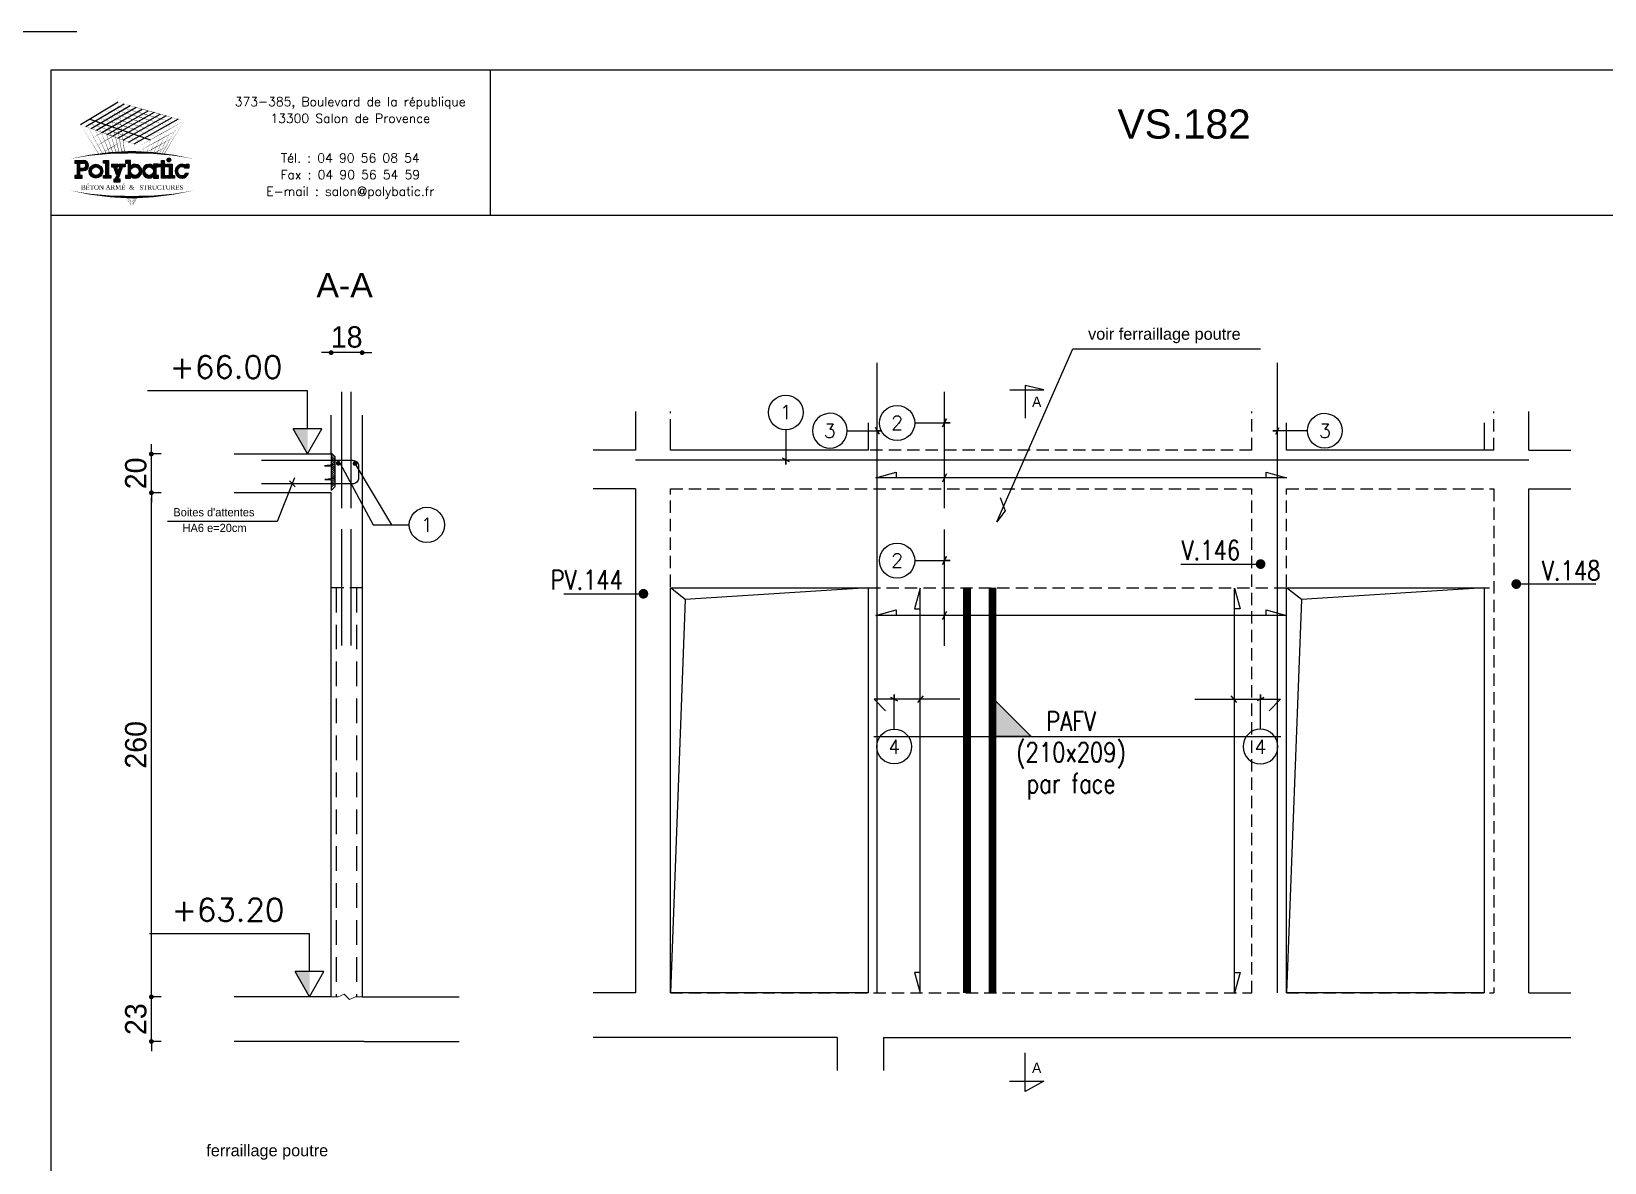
# Model space of a CAD drawing. Header units: metres. Extents: x -5618 to 118954, y -306 to 4637.
# Drawn here: x 93327 to 94139, y 1010 to 1594 of the extents above; entities that cross this region are included whole.
import ezdxf
from ezdxf.enums import TextEntityAlignment as Align

# ---------------------------------------------------------------- set-up
doc = ezdxf.new("R2010")
doc.units = ezdxf.units.M
doc.linetypes.add('CACHE', pattern=[9.525, 6.35, -3.175])
doc.linetypes.add('CACHEX2', pattern=[19.05, 12.7, -6.35])
for name, color, linetype in [('COTATION', 1, 'Continuous'), ('GO-CARTOUCHE', 7, 'Continuous'), ('GO-FER-HA', 140, 'Continuous'), ('GO-TEXTE', 9, 'Continuous'), ('K_ENT_M_Building_V.76', 7, 'Continuous'), ('STR_COTATION', 1, 'Continuous'), ('STR_STA', 30, 'Continuous'), ('STR_TS', 22, 'Continuous'), ('STR_TS_TXT', 7, 'Continuous'), ('STR_VOI-POT', 6, 'Continuous')]:
    doc.layers.add(name, color=color, linetype=linetype)
doc.layers.add('Kofragna_forma', color=7, linetype='Continuous', lineweight=70)
doc.styles.add('ARIAL', font='ARIAL.TTF')
doc.styles.add('GrDimensions', font='simplex.shx')
doc.styles.add('Lucida', font='LSANSI.TTF')
doc.styles.add('POLYBATIC', font='TIMES.TTF')
doc.styles.add('schéma', font='simplex.shx')
doc.styles.add('TEXTE', font='romans.shx')
doc.styles.add('TEXTE TS', font='romans.shx', dxfattribs={"width": 0.7, "oblique": 15})
doc.styles.add('TEXTEBA', font='ARIAL.TTF')
doc.dimstyles.new('COUPE-20', dxfattribs={"dimscale": 0.5, "dimtxt": 22, "dimasz": 5, "dimexe": 0.05, "dimexo": 0, "dimgap": 5, "dimtad": 1, "dimdec": 0, "dimdsep": 46, "dimtxsty": 'Standard', "dimblk1": 'DOT', "dimblk2": 'DOT', "dimsah": 1, "dimcen": 0, "dimdle": 150, "dimclrd": 1, "dimclre": 1, "dimclrt": 7, "dimadec": 0, "dimazin": 0, "dimtfac": 1, "dimtdec": 0, "dimtix": 1, "dimtmove": 2, "dimatfit": 3, "dimldrblk": 'DOT', "dimfxl": 0, "dimtvp": 1, "dimtolj": 1, "dimtzin": 0, "dimarcsym": 0})

# ---------------------------------------------------------------- blocks, each defined once
blk = doc.blocks.new('A$C492E529B')
h = blk.add_hatch(color=256)
h.paths.add_polyline_path([(-1.983, 0.1), (-2.083, 0.1), (-2.083, 0.3), (-1.933, 0.3, 1), (-1.933, 0.7), (-2.283, 0.7), (-2.283, 0.6), (-2.183, 0.6), (-2.183, 0.1), (-2.283, 0.1), (-2.283, 0), (-1.983, 0)])
h.paths.add_polyline_path([(-2.083, 0.4), (-2.083, 0.6), (-1.933, 0.6, -1), (-1.933, 0.4)], flags=16)
for color, points in [(256, [(-0.938, 0.7), (-1.138, 0.7), (-1.138, 0.6), (-1.038, 0.6), (-1.038, 0.1), (-1.138, 0.1), (-1.138, 0), (-0.838, 0), (-0.838, 0.1), (-0.938, 0.1)]), (256, [(1.393, 0.55), (1.292, 0.55), (1.292, 0.7), (1.193, 0.7), (1.193, 0.55), (1.093, 0.55), (1.093, 0.45), (1.193, 0.45), (1.193, 0), (1.393, 0), (1.393, 0.1), (1.292, 0.1), (1.292, 0.45), (1.393, 0.45)]), (140, [(1.413, 0.725, 1), (1.563, 0.725, 1)]), (256, [(-0.367, 0.45), (-0.268, 0.45), (-0.268, 0.55), (-0.523, 0.55), (-0.523, 0.45), (-0.473, 0.45), (-0.543, 0.253), (-0.612, 0.45), (-0.562, 0.45), (-0.562, 0.55), (-0.818, 0.55), (-0.818, 0.45), (-0.718, 0.45), (-0.595, 0.101), (-0.648, -0.05), (-0.718, -0.05), (-0.718, -0.15), (-0.468, -0.15), (-0.468, -0.05), (-0.543, -0.05)]), (256, [(1.613, 0.55), (1.413, 0.55), (1.413, 0.45), (1.513, 0.45), (1.513, 0.1), (1.413, 0.1), (1.413, 0), (1.712, 0), (1.712, 0.1), (1.613, 0.1)]), (256, [(2.13, 0.4), (2.283, 0.4), (2.283, 0.55), (2.183, 0.55), (2.183, 0.487, 3.359496), (2.272, 0.2), (2.166, 0.2, -3.125802)])]:
    blk.add_hatch(color=color).paths.add_polyline_path(points)
h = blk.add_hatch(color=256)
h.paths.add_polyline_path([(-0.047, 0.487), (-0.047, 0.7), (-0.248, 0.7), (-0.248, 0.6), (-0.147, 0.6), (-0.147, 0.1), (-0.248, 0.1), (-0.248, 0), (-0.047, 0), (-0.047, 0.063, 2.12132)])
h.paths.add_polyline_path([(-0.047, 0.275, -1), (0.303, 0.275, -1)], flags=16)
h = blk.add_hatch(color=256)
h.paths.add_polyline_path([(-1.158, 0.275, 1), (-1.708, 0.275, 1)])
h.paths.add_polyline_path([(-1.608, 0.275, -1), (-1.258, 0.275, -1)], flags=16)
h = blk.add_hatch(color=256)
h.paths.add_polyline_path([(1.073, 0.1), (0.973, 0.1), (0.973, 0.45), (1.073, 0.45), (1.073, 0.55), (0.873, 0.55), (0.873, 0.487, 2.12132), (0.873, 0.063), (0.873, 0), (1.073, 0)])
h.paths.add_polyline_path([(0.523, 0.275, -1), (0.873, 0.275, -1)], flags=16)
for p, q in [((-0.595, 0.101), (-0.718, 0.45)), ((-0.648, -0.05), (-0.595, 0.101)), ((-0.543, 0.253), (-0.612, 0.45)), ((-0.543, -0.05), (-0.367, 0.45)), ((-0.543, 0.253), (-0.473, 0.45)), ((0.873, 0.55), (0.873, 0.487)), ((1.073, 0.55), (0.873, 0.55)), ((0.873, 0.063), (0.873, 0)), ((0.973, 0.1), (0.973, 0.45)), ((0.973, 0.45), (1.073, 0.45)), ((1.073, 0.1), (0.973, 0.1)), ((1.073, 0.45), (1.073, 0.55)), ((1.073, 0), (1.073, 0.1)), ((2.166, 0.2), (2.272, 0.2)), ((0.873, 0), (1.073, 0))]:
    blk.add_line(p, q)
for points in [[(-2.283, 0.7), (-1.933, 0.7)], [(-2.283, 0.7), (-2.283, 0.6), (-2.183, 0.6), (-2.183, 0.1), (-2.283, 0.1), (-2.283, 0), (-1.983, 0), (-1.983, 0.1), (-2.083, 0.1), (-2.083, 0.3), (-1.933, 0.3)], [(-1.138, 0.7), (-0.938, 0.7), (-0.938, 0.1), (-0.838, 0.1), (-0.838, 0), (-1.138, 0), (-1.138, 0.1), (-1.038, 0.1), (-1.038, 0.6), (-1.138, 0.6), (-1.138, 0.7)], [(-0.248, 0.7), (-0.248, 0.6), (-0.147, 0.6), (-0.147, 0.1), (-0.248, 0.1), (-0.248, 0), (-0.047, 0), (-0.047, 0.063)], [(-0.047, 0.487), (-0.047, 0.7), (-0.248, 0.7)], [(1.093, 0.55), (1.193, 0.55), (1.193, 0.7), (1.292, 0.7), (1.292, 0.55), (1.393, 0.55), (1.393, 0.45), (1.292, 0.45), (1.292, 0.1), (1.393, 0.1), (1.393, 0), (1.193, 0), (1.193, 0.45), (1.093, 0.45)], [(-2.083, 0.4), (-2.083, 0.6), (-1.933, 0.6)], [(-2.083, 0.4), (-1.933, 0.4)], [(-0.818, 0.55), (-0.562, 0.55)], [(-0.818, 0.55), (-0.818, 0.45), (-0.718, 0.45)], [(-0.612, 0.45), (-0.562, 0.45), (-0.562, 0.55)], [(-0.523, 0.55), (-0.268, 0.55), (-0.268, 0.45), (-0.367, 0.45)], [(-0.473, 0.45), (-0.523, 0.45), (-0.523, 0.55)], [(1.093, 0.45), (1.093, 0.55)], [(1.413, 0.45), (1.413, 0.55), (1.613, 0.55), (1.613, 0.1), (1.712, 0.1), (1.712, 0), (1.413, 0), (1.413, 0.1), (1.513, 0.1), (1.513, 0.45), (1.413, 0.45)], [(2.183, 0.487), (2.183, 0.55), (2.283, 0.55), (2.283, 0.4), (2.13, 0.4)], [(-0.648, -0.05), (-0.718, -0.05), (-0.718, -0.15), (-0.468, -0.15), (-0.468, -0.05), (-0.543, -0.05)]]:
    blk.add_lwpolyline(points)
at = {"color": 140}
blk.add_circle((1.488, 0.725), 0.075, dxfattribs=at)
for centre, radius in [((-1.433, 0.275), 0.275), ((-1.433, 0.275), 0.175), ((0.128, 0.275), 0.175), ((0.698, 0.275), 0.175)]:
    blk.add_circle(centre, radius)
for centre, radius, start, end in [((-1.933, 0.5), 0.2, 270, 90), ((-1.933, 0.5), 0.1, 270, 90), ((0.128, 0.275), 0.275, 230.4788, 129.5212), ((0.698, 0.275), 0.275, 50.4788, 309.5212), ((2.008, 0.275), 0.275, 50.4788, 344.17338), ((2.008, 0.275), 0.175, 45.58469, 334.62307)]:
    blk.add_arc(centre, radius, start, end)
blk = doc.blocks.new('POLYBATIC')
at = {"color": 140}
for p, q in [((-0.43, 3.281), (-1.602, 2.578)), ((-1.435, 2.518), (-0.241, 3.228)), ((-1.268, 2.457), (-0.053, 3.175)), ((0.135, 3.121), (-1.101, 2.397)), ((-0.934, 2.337), (0.323, 3.068)), ((-0.767, 2.276), (0.511, 3.015)), ((0.7, 2.962), (-0.6, 2.216)), ((-1.309, 2.754), (0.586, 2.109)), ((-0.433, 2.156), (0.888, 2.908)), ((1.076, 2.855), (-0.266, 2.095)), ((-0.099, 2.035), (1.264, 2.802)), ((1.452, 2.749), (0.067, 1.974))]:
    blk.add_line(p, q, dxfattribs=at)
for points in [[(-1.016, 2.93, 0.0156, 0, 0), (-0.43, 3.281, 0, 0, 0)], [(-0.391, 2.983, 0, 0.0156, 0), (-0.923, 2.663, 0, 0, 0)], [(0.122, 2.71, 0.0156, 0, 0), (-0.869, 3.018, 0, 0, 0)], [(-0.491, 1.706, 0.0136, 0, 0), (-0.869, 3.018, 0, 0, 0)], [(-0.838, 2.873, 0.0156, 0, 0), (-0.241, 3.228, 0, 0, 0)], [(0.283, 2.803, 0.0156, 0, 0), (-0.723, 3.105, 0, 0, 0)], [(-0.398, 1.71, 0.014, 0, 0), (-0.723, 3.105, 0, 0, 0)], [(-0.661, 2.816, 0.0156, 0, 0), (-0.053, 3.175, 0, 0, 0)], [(0.444, 2.896, 0.0156, 0, 0), (-0.576, 3.193, 0, 0, 0)], [(-0.309, 1.714, 0.0145, 0, 0), (-0.576, 3.193, 0, 0, 0)], [(-0.483, 2.759, 0.0156, 0, 0), (0.135, 3.121, 0, 0, 0)], [(0.605, 2.988, 0.0156, 0, 0), (-0.43, 3.281, 0, 0, 0)], [(-0.225, 1.716, 0.0149, 0, 0), (-0.43, 3.281, 0, 0, 0)], [(-0.305, 2.702, 0.0156, 0, 0), (0.323, 3.068, 0, 0, 0)], [(-0.128, 2.646, 0.0156, 0, 0), (0.511, 3.015, 0, 0, 0)], [(0.05, 2.589, 0.0156, 0, 0), (0.7, 2.962, 0, 0, 0)], [(1.641, 2.695, 0, 0.0156, 0), (0.605, 2.988, 0, 0, 0)], [(-1.602, 2.578, 0, 0.0156, 0), (-1.016, 2.93, 0, 0, 0)], [(-0.684, 2.246, 0.0156, 0, 0), (-1.602, 2.578, 0, 0, 0)], [(-1.031, 1.66, 0.0111, 0, 0), (-1.602, 2.578, 0, 0, 0)], [(-1.456, 2.344, 0, 0.0156, 0), (-0.923, 2.663, 0, 0, 0)], [(-0.522, 2.339, 0.0156, 0, 0), (-1.455, 2.666, 0, 0, 0)], [(-0.913, 1.673, 0.0116, 0, 0), (-1.455, 2.666, 0, 0, 0)], [(-1.435, 2.518, 0, 0.0156, 0), (-0.838, 2.873, 0, 0, 0)], [(-0.361, 2.432, 0.0156, 0, 0), (-1.309, 2.754, 0, 0, 0)], [(-0.8, 1.684, 0.0121, 0, 0), (-1.309, 2.754, 0, 0, 0)], [(-1.268, 2.457, 0, 0.0156, 0), (-0.661, 2.816, 0, 0, 0)], [(-0.2, 2.524, 0.0156, 0, 0), (-1.162, 2.842, 0, 0, 0)], [(-0.692, 1.693, 0.0126, 0, 0), (-1.162, 2.842, 0, 0, 0)], [(-1.101, 2.397, 0, 0.0156, 0), (-0.483, 2.759, 0, 0, 0)], [(-0.039, 2.617, 0.0156, 0, 0), (-1.016, 2.93, 0, 0, 0)], [(-0.589, 1.7, 0.0131, 0, 0), (-1.016, 2.93, 0, 0, 0)], [(-0.934, 2.337, 0, 0.0156, 0), (-0.305, 2.702, 0, 0, 0)], [(-0.352, 2.685, 0, 0.0156, 0), (-0.831, 2.397, 0, 0, 0)], [(-0.767, 2.276, 0, 0.0156, 0), (-0.128, 2.646, 0, 0, 0)], [(-0.6, 2.216, 0, 0.0156, 0), (0.05, 2.589, 0, 0, 0)], [(-0.433, 2.156, 0, 0.0156, 0), (0.227, 2.532, 0, 0, 0)], [(-0.266, 2.095, 0, 0.0156, 0), (0.405, 2.475, 0, 0, 0)], [(0.762, 2.207, 0, 0.0156, 0), (-0.2, 2.524, 0, 0, 0)], [(0.937, 2.305, 0, 0.0156, 0), (-0.039, 2.617, 0, 0, 0)], [(1.113, 2.402, 0, 0.0156, 0), (0.122, 2.71, 0, 0, 0)], [(0.227, 2.532, 0.0156, 0, 0), (0.888, 2.908, 0, 0, 0)], [(1.289, 2.5, 0, 0.0156, 0), (0.283, 2.803, 0, 0, 0)], [(0.405, 2.475, 0.0156, 0, 0), (1.076, 2.855, 0, 0, 0)], [(1.465, 2.598, 0, 0.0156, 0), (0.444, 2.896, 0, 0, 0)], [(0.582, 2.418, 0.0156, 0, 0), (1.264, 2.802, 0, 0, 0)], [(0.76, 2.362, 0.0156, 0, 0), (1.452, 2.749, 0, 0, 0)], [(0.865, 1.678, 0.0103, 0, 0), (1.289, 2.5, 0, 0, 0)], [(0.937, 2.305, 0.0156, 0, 0), (1.641, 2.695, 0, 0, 0)], [(0.942, 1.67, 0.0112, 0, 0), (1.465, 2.598, 0, 0, 0)], [(1.012, 1.663, 0.012, 0, 0), (1.641, 2.695, 0, 0, 0)], [(-1.31, 2.109, 0, 0.0156, 0), (-0.831, 2.397, 0, 0, 0)], [(-1.165, 1.875, 0, 0.0156, 0), (-0.739, 2.131, 0, 0, 0)], [(-0.312, 2.386, 0, 0.0156, 0), (-0.739, 2.131, 0, 0, 0)], [(0.234, 1.914, 0, 0.0156, 0), (-0.684, 2.246, 0, 0, 0)], [(-0.273, 2.088, 0, 0.0156, 0), (-0.646, 1.864, 0, 0, 0)], [(0.41, 2.012, 0, 0.0156, 0), (-0.522, 2.339, 0, 0, 0)], [(0.586, 2.109, 0, 0.0156, 0), (-0.361, 2.432, 0, 0, 0)], [(-0.099, 2.035, 0, 0.0156, 0), (0.582, 2.418, 0, 0, 0)], [(0.067, 1.974, 0, 0.0156, 0), (0.76, 2.362, 0, 0, 0)], [(0.213, 1.74, 0, 0.0156, 0), (0.852, 2.095, 0, 0, 0)], [(0.234, 1.914, 0, 0.0156, 0), (0.937, 2.305, 0, 0, 0)], [(0.349, 1.712, 0.00465, 0, 0), (0.41, 2.012, 0, 0, 0)], [(0.474, 1.706, 0.00597, 0, 0), (0.586, 2.109, 0, 0, 0)], [(0.587, 1.7, 0.00718, 0, 0), (0.762, 2.207, 0, 0, 0)], [(0.689, 1.693, 0.0083, 0, 0), (0.937, 2.305, 0, 0, 0)], [(0.765, 1.884, 0.0156, 0, 0), (1.342, 2.205, 0, 0, 0)], [(0.781, 1.685, 0.00933, 0, 0), (1.113, 2.402, 0, 0, 0)], [(0.852, 2.095, 0.0156, 0, 0), (1.491, 2.45, 0, 0, 0)], [(-1.953, 1.508, 0, 0.0781, -0.053843), (0, 1.719, 0, 0, 0)], [(-1.019, 1.641, 0, 0.0156, 0), (-0.646, 1.864, 0, 0, 0)], [(-0.234, 1.79, 0, 0.00638, 0), (-0.365, 1.711, 0, 0.00638, 0)], [(1.953, 1.508, 0, 0.0781, 0.053843), (0, 1.719, 0, 0, 0)], [(0.21, 1.716, 0.00323, 0, 0), (0.234, 1.914, 0, 0, 0)], [(0.447, 1.708, 0.00693, 0.0156, 0), (0.767, 1.886, 0, 0, 0)], [(0.68, 1.675, 0.0156, 0, 0), (1.193, 1.96, 0, 0, 0)], [(0.96, 1.668, 0.00293, 0, 0), (1.044, 1.715, 0, 0, 0)], [(-1.953, 0.523, 0, 0.0781, 0.053843), (0, 0.312, 0, 0, 0)], [(1.953, 0.523, 0, 0.0781, -0.053843), (0, 0.312, 0, 0, 0)], [(0, 0, 0, 0.00381, 0), (-0.195, 0.315, 0, 0.00381, 0)], [(0, 0, 0, 0.00368, 0), (-0.171, 0.314, 0, 0.00368, 0)], [(0, 0, 0, 0.00356, 0), (-0.149, 0.314, 0, 0.00356, 0)], [(0, 0, 0, 0.00345, 0), (-0.128, 0.313, 0, 0.00345, 0)], [(0, 0, 0, 0.00334, 0), (-0.109, 0.313, 0, 0.00334, 0)], [(0, 0, 0, 0.00324, 0), (-0.09, 0.313, 0, 0.00324, 0)], [(0, 0, 0, 0.00315, 0), (-0.073, 0.313, 0, 0.00315, 0)], [(0, 0, 0, 0.00306, 0), (-0.056, 0.313, 0, 0.00306, 0)], [(0, 0, 0, 0.00306, 0), (-0.056, 0.313, 0, 0.00306, 0)], [(0, 0, 0, 0.00298, 0), (-0.041, 0.313, 0, 0.00298, 0)], [(0, 0, 0, 0.0051, 0), (0.038, 0.313, 0, 0.0051, 0)], [(0, 0, 0, 0.00425, 0), (0.127, 0.313, 0, 0.00425, 0)], [(0, 0, 0, 0.00408, 0), (0.145, 0.314, 0, 0.00408, 0)], [(0, 0, 0, 0.00392, 0), (0.162, 0.314, 0, 0.00392, 0)], [(0, 0, 0, 0.00378, 0), (0.177, 0.314, 0, 0.00378, 0)], [(0, 0, 0, 0.00365, 0), (0.191, 0.315, 0, 0.00365, 0)], [(0, 0, 0, 0.00486, 0), (0.064, 0.313, 0, 0.00486, 0)], [(0, 0, 0, 0.00464, 0), (0.087, 0.313, 0, 0.00464, 0)], [(0, 0, 0, 0.00443, 0), (0.108, 0.313, 0, 0.00443, 0)]]:
    blk.add_lwpolyline(points, format="xyseb", dxfattribs=at)
at = {"color": 5, "xscale": 0.78125, "yscale": 0.78125, "zscale": 0.78125}
blk.add_blockref('A$C492E529B', (0, 0.91), dxfattribs=at)
at = {"lineweight": 60, "style": 'POLYBATIC'}
for s, p in [('BÉTON ARMÉ', (-1.587, 0.547)), ('STRUCTURES', (0.24, 0.547))]:
    blk.add_text(s, height=0.1406, dxfattribs=at).set_placement(p)
at = {"color": 140, "style": 'POLYBATIC'}
blk.add_text('&', height=0.141, dxfattribs=at).set_placement((0, 0.547), align=Align.CENTER)
blk = doc.blocks.new('ime')
at = {"layer": 'COTATION', "const_width": 2.5}
blk.add_lwpolyline([(1.25, 0, -1), (-1.25, 0, -1)], format="xyb", close=True, dxfattribs=at)
at = {"layer": 'COTATION'}
blk.add_lwpolyline([(41.09, 0), (0, 0)], dxfattribs=at)
at = {"layer": 'COTATION', "color": 7, "style": 'TEXTE TS', "width": 0.8}
blk.add_attdef('NAME', (9.08, 2), '', height=10, dxfattribs=at)
blk = doc.blocks.new('_DOT')
at = {"color": 0, "linetype": 'ByBlock'}
blk.add_line((-0.5, 0), (-1, 0), dxfattribs=at)
at = {"color": 0, "linetype": 'ByBlock', "const_width": 0.5}
blk.add_lwpolyline([(-0.25, 0, 1), (0.25, 0, 1)], format="xyb", close=True, dxfattribs=at)
blk = doc.blocks.new('*D1244')
at = {"layer": 'COTATION', "color": 1, "lineweight": -2, "ltscale": 4.5}
for p, q in [((93388.8, 1098.29), (93388.8, 1100.79)), ((93393.8, 1095.79), (93388.78, 1095.79)), ((93388.8, 1072.79), (93388.8, 1095.79)), ((93393.8, 1072.79), (93388.78, 1072.79)), ((93388.8, 1070.29), (93388.8, 1067.79))]:
    blk.add_line(p, q, dxfattribs=at)
at = {"layer": 'DEFPOINTS', "color": 0, "lineweight": -3, "ltscale": 4.5}
for p in [(93388.8, 1095.79), (93431.58, 1095.79), (93431.58, 1072.79)]:
    blk.add_point(p, dxfattribs=at)
at = {"layer": 'COTATION', "color": 1, "lineweight": -2, "ltscale": 4.5, "xscale": 2.5, "yscale": 2.5, "zscale": 2.5}
for p, rotation in [((93388.8, 1095.79), 270), ((93388.8, 1072.79), 90)]:
    blk.add_blockref('_DOT', p, dxfattribs=dict(at, rotation=rotation))
at = {"layer": 'COTATION', "color": 7, "lineweight": -3, "ltscale": 4.5, "insert": (93380.8, 1084.29), "char_height": 11, "attachment_point": 5, "rotation": 90}
blk.add_mtext('\\A1;23', dxfattribs=at)
blk = doc.blocks.new('*D1245')
at = {"layer": 'COTATION', "color": 1, "lineweight": -2, "ltscale": 4.5}
for p, q in [((93393.8, 1355.79), (93388.78, 1355.79)), ((93388.8, 1098.29), (93388.8, 1353.29)), ((93393.8, 1095.79), (93388.78, 1095.79))]:
    blk.add_line(p, q, dxfattribs=at)
at = {"layer": 'DEFPOINTS', "color": 0, "lineweight": -3, "ltscale": 4.5}
for p in [(93388.8, 1355.79), (93431.58, 1355.79), (93431.58, 1095.79)]:
    blk.add_point(p, dxfattribs=at)
at = {"layer": 'COTATION', "color": 1, "lineweight": -2, "ltscale": 4.5, "xscale": 2.5, "yscale": 2.5, "zscale": 2.5}
for p, rotation in [((93388.8, 1355.79), 90), ((93388.8, 1095.79), 270)]:
    blk.add_blockref('_DOT', p, dxfattribs=dict(at, rotation=rotation))
at = {"layer": 'COTATION', "color": 7, "lineweight": -3, "ltscale": 4.5, "insert": (93380.8, 1225.79), "char_height": 11, "attachment_point": 5, "rotation": 90}
blk.add_mtext('\\A1;260', dxfattribs=at)
blk = doc.blocks.new('*D1246')
at = {"layer": 'COTATION', "color": 1, "lineweight": -2, "ltscale": 4.5}
for p, q in [((93388.8, 1378.29), (93388.8, 1380.79)), ((93393.8, 1375.79), (93388.78, 1375.79)), ((93388.8, 1355.79), (93388.8, 1375.79)), ((93393.8, 1355.79), (93388.78, 1355.79)), ((93388.8, 1353.29), (93388.8, 1350.79))]:
    blk.add_line(p, q, dxfattribs=at)
at = {"layer": 'DEFPOINTS', "color": 0, "lineweight": -3, "ltscale": 4.5}
for p in [(93388.8, 1375.79), (93431.58, 1375.79), (93431.58, 1355.79)]:
    blk.add_point(p, dxfattribs=at)
at = {"layer": 'COTATION', "color": 1, "lineweight": -2, "ltscale": 4.5, "xscale": 2.5, "yscale": 2.5, "zscale": 2.5}
for p, rotation in [((93388.8, 1375.79), 270), ((93388.8, 1355.79), 90)]:
    blk.add_blockref('_DOT', p, dxfattribs=dict(at, rotation=rotation))
at = {"layer": 'COTATION', "color": 7, "lineweight": -3, "ltscale": 4.5, "insert": (93380.8, 1365.79), "char_height": 11, "attachment_point": 5, "rotation": 90}
blk.add_mtext('\\A1;20', dxfattribs=at)
blk = doc.blocks.new('*D1247')
at = {"layer": 'DEFPOINTS', "color": 0, "lineweight": -3, "ltscale": 4.5}
for p in [(93481.58, 1428.07), (93481.58, 1395.79, 187.69), (93497.58, 1395.79, 187.69)]:
    blk.add_point(p, dxfattribs=at)
at = {"layer": 'STR_COTATION', "color": 1, "lineweight": -2, "ltscale": 4.5}
for p, q in [((93479.08, 1428.07), (93476.58, 1428.07)), ((93481.58, 1428.08), (93481.58, 1428.09)), ((93497.58, 1428.07), (93481.58, 1428.07)), ((93497.58, 1428.08), (93497.58, 1428.09)), ((93500.08, 1428.07), (93502.58, 1428.07))]:
    blk.add_line(p, q, dxfattribs=at)
at = {"layer": 'STR_COTATION', "color": 1, "lineweight": -2, "ltscale": 4.5, "xscale": 2.5, "yscale": 2.5, "zscale": 2.5}
blk.add_blockref('_DOT', (93481.58, 1428.07), dxfattribs=at)
at = {"layer": 'STR_COTATION', "color": 1, "lineweight": -2, "ltscale": 4.5, "xscale": 2.5, "yscale": 2.5, "zscale": 2.5, "rotation": 180}
blk.add_blockref('_DOT', (93497.58, 1428.07), dxfattribs=at)
at = {"layer": 'STR_COTATION', "color": 7, "lineweight": -3, "ltscale": 4.5, "insert": (93489.58, 1436.07), "char_height": 11, "attachment_point": 5}
blk.add_mtext('\\A1;18', dxfattribs=at)
blk = doc.blocks.new('stab')
at = {"layer": 'STR_STA'}
h = blk.add_hatch(dxfattribs=at)
h.set_pattern_fill('ANSI31', color=9, scale=6.075, angle=-540, style=0)
h.set_pattern_definition([(315, (-54992.6584, 395894.73794), (-0.536959212, -0.536959212), [])])
h.paths.add_polyline_path([(8.55, 0), (6.53, -2.03), (4.9, -2.03), (4.9, 0)])
h.paths.add_polyline_path([(4.9, 0), (4.9, -2.03), (1.75, -2.03), (1.95, 0)])
h.paths.add_polyline_path([(1.41, 0), (1.73, -2.03), (-8.03, -2.03), (-7.82, 0)])
h.paths.add_polyline_path([(-8.11, -1.56), (-9.67, 0), (-8.25, 0)])
at = {"layer": 'STR_STA', "color": 1}
blk.add_lwpolyline([(-5.93, 36.01), (-5.93, 0.57), (-5.93, -11.07, 0.414214), (-2.89, -14.1), (3.18, -14.1, 0.414214), (6.22, -11.07), (6.22, 36.01)], format="xyb", dxfattribs=at)
blk.add_lwpolyline([(-7.65, -2.03), (-9.67, 0), (9.67, 0), (7.65, -2.03)], close=True, dxfattribs=at)
blk.add_lwpolyline([(-3.88, 0), (-3.68, -2.22), (-3.09, 3.47), (-3.09, 0), (3.09, 0), (3.42, -2.09), (3.94, 3.21), (3.94, 0)], dxfattribs=at)
at = {"layer": 'STR_STA', "color": 6, "linetype": 'Continuous', "const_width": 1.2}
for points in [[(-3.75, -3.69, -1), (-4.95, -3.69, -1)], [(-3.64, -12.3, -1), (-4.84, -12.3, -1)]]:
    blk.add_lwpolyline(points, format="xyb", close=True, dxfattribs=at)
blk = doc.blocks.new('mrega')
at = {"layer": 'STR_TS_TXT', "style": 'TEXTE TS', "width": 0.8}
for tag, p in [('ST10', (14.48, 0)), ('DIM', (14.48, -16)), ('NOTE', (14.48, -32))]:
    blk.add_attdef(tag, text='', height=10, dxfattribs=at).set_placement(p, align=Align.CENTER)
blk = doc.blocks.new('A$C6F247267')
blk.add_hatch(color=256).paths.add_polyline_path([(0, -0.2), (-0.2, 0), (0, 0)])
blk.add_lwpolyline([(-0.2, 0), (0, 0), (0, -0.2), (-0.2, 0)])

msp = doc.modelspace()

# ---------------------------------------------------------------- linework, layer by layer
at = {"color": 7, "linetype": 'Continuous', "lineweight": -3}
for p, q in [((93476.75, 1388.79, 187.69), (93462, 1388.79, 187.69)), ((93469.38, 1375.79, 187.69), (93462, 1388.79, 187.69)), ((93476.75, 1388.79, 187.69), (93462, 1388.79, 187.69)), ((93469.38, 1375.79, 187.69), (93462, 1388.79, 187.69)), ((93469.38, 1375.79, 187.69), (93476.75, 1388.79, 187.69)), ((93469.38, 1375.79, 187.69), (93476.75, 1388.79, 187.69)), ((93477.81, 1108.79, 187.69), (93463.06, 1108.79, 187.69)), ((93470.43, 1095.79, 187.69), (93463.06, 1108.79, 187.69)), ((93477.81, 1108.79, 187.69), (93463.06, 1108.79, 187.69)), ((93470.43, 1095.79, 187.69), (93463.06, 1108.79, 187.69)), ((93470.43, 1095.79, 187.69), (93477.81, 1108.79, 187.69)), ((93470.43, 1095.79, 187.69), (93477.81, 1108.79, 187.69))]:
    msp.add_line(p, q, dxfattribs=at)
for points in [[(93316.93, 1560.38), (93316.93, 1593.71), (93350.26, 1593.71)], [(93563.57, 1573.71), (93563.57, 1498.77)], [(94696.79, 1498.77), (93336.93, 1498.77)]]:
    msp.add_lwpolyline(points)
msp.add_lwpolyline([(93336.93, 1573.71), (93336.93, 623.81), (94696.79, 623.81), (94696.79, 1573.71)], close=True)
at = {"lineweight": 18, "elevation": 187.69}
msp.add_lwpolyline([(93497.58, 1095.79), (93494.11, 1095.79), (93491.09, 1094.36), (93488.34, 1097.13), (93485.18, 1095.79), (93481.58, 1095.79)], dxfattribs=at)
at = {"color": 7, "linetype": 'Continuous', "lineweight": -3}
for points in [[(93462, 1388.79, 187.69), (93469.38, 1375.79, 187.69), (93469.38, 1388.76, 187.69)], [(93462, 1388.79, 187.69), (93469.38, 1375.79, 187.69), (93469.38, 1388.76, 187.69)], [(93463.06, 1108.79, 187.69), (93470.43, 1095.79, 187.69), (93470.43, 1108.75, 187.69)], [(93463.06, 1108.79, 187.69), (93470.43, 1095.79, 187.69), (93470.43, 1108.75, 187.69)]]:
    msp.add_solid(points, dxfattribs=at)
at = {"layer": 'COTATION'}
for p, q in [((93784.3, 1247.62, 375.38), (93787.25, 1250.97, 375.38)), ((93949.01, 1247.62, 375.38), (93946.05, 1250.97, 375.38))]:
    msp.add_line(p, q, dxfattribs=at)
at = {"layer": 'COTATION', "elevation": 281.53}
for points in [[(93964.1, 1363.43), (93964.1, 1366.43), (93974.65, 1363.43), (93762.65, 1363.43), (93773.21, 1366.43), (93773.21, 1363.43)], [(93799.08, 1365.55), (93796.84, 1361.31)], [(93785.56, 1108.35), (93782.56, 1108.35), (93785.56, 1097.79), (93785.56, 1306.54), (93782.56, 1295.98), (93785.56, 1295.98)], [(93947.75, 1108.35), (93950.75, 1108.35), (93947.75, 1097.79), (93947.75, 1306.54), (93950.75, 1295.98), (93947.75, 1295.98)], [(93964.1, 1292.43), (93964.1, 1295.43), (93974.65, 1292.43), (93762.65, 1292.43), (93773.21, 1295.43), (93773.21, 1292.43)], [(93799.08, 1294.55), (93796.84, 1290.31)]]:
    msp.add_lwpolyline(points, dxfattribs=at)
at = {"layer": 'GO-CARTOUCHE', "color": 2, "ltscale": 3}
msp.add_line((93460.14, 1361.9, 187.69), (93462.94, 1358.93, 187.69), dxfattribs=at)
at = {"layer": 'GO-CARTOUCHE', "color": 2, "ltscale": 3, "elevation": 187.69}
msp.add_lwpolyline([(93462.74, 1363.41), (93453.77, 1341), (93397.07, 1341)], dxfattribs=at)
at = {"layer": 'GO-FER-HA'}
for points, elevation in [([(93716.15, 1388.26, -512.322006), (93716.22, 1388.26), (93716.22, 1370.39), (93716.22, 1372.79), (93717.92, 1371.9), (93714.52, 1373.69)], 281.53), ([(93747.93, 1387.84, 512.322006), (93747.93, 1387.77), (93765.8, 1387.77), (93763.4, 1387.77), (93764.3, 1386.07), (93762.5, 1389.47)], 375.38), ([(93985.37, 1387.84, -512.322006), (93985.37, 1387.77), (93967.51, 1387.77), (93969.91, 1387.77), (93969.01, 1386.07), (93970.8, 1389.47)], 375.38), ([(93772.21, 1233.83, -512.322006), (93772.14, 1233.83), (93772.14, 1251.69), (93772.14, 1249.29), (93770.44, 1250.19), (93773.84, 1248.4)], 375.38), ([(93961.09, 1233.83, 512.322006), (93961.16, 1233.83), (93961.16, 1251.69), (93961.16, 1249.29), (93962.86, 1250.19), (93959.47, 1248.4)], 375.38)]:
    msp.add_lwpolyline(points, format="xyb", dxfattribs=dict(at, elevation=elevation))
for points, elevation in [([(93782.71, 1391.8), (93800.96, 1391.8), (93797.96, 1391.8), (93799.08, 1393.92), (93796.84, 1389.68)], 281.53), ([(93486.18, 1370.87), (93503.33, 1339.24), (93521.91, 1339.24)], 187.69), ([(93493.88, 1370.87), (93512.66, 1339.24), (93521.91, 1339.24)], 187.69), ([(93782.71, 1320.8), (93800.96, 1320.8), (93797.96, 1320.8), (93799.08, 1322.92), (93796.84, 1318.67)], 281.53)]:
    msp.add_lwpolyline(points, dxfattribs=dict(at, elevation=elevation))
for centre in [(93773.66, 1391.8, 281.53), (93530.97, 1339.24, 187.69), (93773.66, 1320.8, 281.53)]:
    msp.add_circle(centre, 9.06, dxfattribs=at)
at = {"layer": 'GO-TEXTE', "color": 2}
msp.add_lwpolyline([(93826.9, 1353.3), (93829.4, 1346.48), (93825.17, 1340.78), (93864.4, 1430.02), (93961.17, 1430.02)], dxfattribs=at)
at = {"layer": 'GO-TEXTE', "elevation": 281.53, "flags": 128}
for points in [[(93831.74, 1408.86), (93849.39, 1408.85), (93839.71, 1411.14), (93839.7, 1394.22)], [(93831.72, 1052.28), (93849.36, 1052.28), (93839.69, 1047), (93839.69, 1066.92)]]:
    msp.add_lwpolyline(points, dxfattribs=at)
at = {"layer": 'K_ENT_M_Building_V.76', "color": 30, "linetype": 'Continuous', "lineweight": -3}
for p, q in [((93462.88, 1408.29, 187.69), (93386.73, 1408.29, 187.69)), ((93462.88, 1408.29, 187.69), (93386.73, 1408.29, 187.69)), ((93469.38, 1408.29, 187.69), (93462.88, 1408.29, 187.69)), ((93469.38, 1408.29, 187.69), (93462.88, 1408.29, 187.69)), ((93469.38, 1388.79, 187.69), (93469.38, 1408.29, 187.69)), ((93469.38, 1388.79, 187.69), (93469.38, 1408.29, 187.69)), ((93463.93, 1128.29, 187.69), (93387.79, 1128.29, 187.69)), ((93463.93, 1128.29, 187.69), (93387.79, 1128.29, 187.69)), ((93470.43, 1128.29, 187.69), (93463.93, 1128.29, 187.69)), ((93470.43, 1128.29, 187.69), (93463.93, 1128.29, 187.69)), ((93470.43, 1108.79, 187.69), (93470.43, 1128.29, 187.69)), ((93470.43, 1108.79, 187.69), (93470.43, 1128.29, 187.69))]:
    msp.add_line(p, q, dxfattribs=at)
at = {"layer": 'Kofragna_forma', "color": 4, "lineweight": -3}
for p, q in [((93638.65, 1397.79, 281.53), (93638.65, 1377.79, 281.53)), ((94099.7, 1377.79, 281.53), (94099.7, 1397.79, 281.53)), ((93481.58, 1375.79, 187.69), (93481.58, 1395.79, 187.69)), ((93497.58, 1395.79, 187.69), (93497.58, 1375.79, 187.69)), ((93431.58, 1375.79, 187.69), (93481.58, 1375.79, 187.69)), ((93497.58, 1375.79, 187.69), (93497.58, 1095.79, 187.69)), ((93638.65, 1377.79, 281.53), (93616.86, 1377.79, 281.53)), ((94099.7, 1377.79, 281.53), (94121.4, 1377.79, 281.53)), ((93481.58, 1355.79, 187.69), (93431.58, 1355.79, 187.69)), ((93481.58, 1095.79, 187.69), (93481.58, 1355.79, 187.69)), ((93638.65, 1357.79, 281.53), (93616.86, 1357.79, 281.53)), ((93638.65, 1357.79, 281.53), (93638.65, 1158.79, 281.53)), ((94099.7, 1097.79, 281.53), (94099.7, 1357.79, 281.53)), ((94099.7, 1357.79, 281.53), (94121.4, 1357.79, 281.53)), ((93638.65, 1158.79, 281.53), (93638.65, 1097.79, 281.53)), ((93638.65, 1097.79, 281.53), (93616.86, 1097.79, 281.53)), ((94099.7, 1097.79, 281.53), (94121.4, 1097.79, 281.53)), ((93481.58, 1095.79, 187.69), (93431.58, 1095.79, 187.69)), ((93497.58, 1095.79, 187.69), (93547.58, 1095.79, 187.69)), ((93498.58, 1072.79, 187.69), (93431.58, 1072.79, 187.69)), ((93498.58, 1072.79, 187.69), (93547.58, 1072.79, 187.69)), ((93742.65, 1074.79, 281.53), (93616.86, 1074.79, 281.53)), ((93742.65, 1074.79, 281.53), (93742.65, 1057.79, 281.53)), ((93766.65, 1074.79, 281.53), (93766.65, 1057.79, 281.53)), ((93766.65, 1074.79, 281.53), (94099.7, 1074.79, 281.53)), ((94099.7, 1074.79, 281.53), (94121.4, 1074.79, 281.53))]:
    msp.add_line(p, q, dxfattribs=at)
at = {"layer": 'Kofragna_forma', "linetype": 'CACHE', "lineweight": -3}
for p, q in [((93656.65, 1377.79, 281.53), (93656.65, 1397.79, 281.53)), ((93956.65, 1377.79, 281.53), (93956.65, 1397.79, 281.53)), ((94081.6, 1377.79, 281.53), (94081.6, 1397.79, 281.53)), ((93956.65, 1377.79, 281.53), (93656.65, 1377.79, 281.53)), ((94081.6, 1377.79, 281.53), (93974.65, 1377.79, 281.53)), ((93656.65, 1097.79, 281.53), (93656.65, 1357.79, 281.53)), ((93656.65, 1357.79, 281.53), (93956.65, 1357.79, 281.53)), ((93956.65, 1097.79, 281.53), (93956.65, 1357.79, 281.53)), ((93974.65, 1097.79, 281.53), (93974.65, 1357.79, 281.53)), ((93974.65, 1357.79, 281.53), (94081.6, 1357.79, 281.53)), ((94081.6, 1357.79, 281.53), (94081.6, 1097.79, 281.53)), ((93497.58, 1306.79, 281.53), (93481.58, 1306.79, 281.53)), ((93758.65, 1306.79, 281.53), (94081.6, 1306.79, 281.53)), ((93656.65, 1097.79, 281.53), (93956.65, 1097.79, 281.53)), ((93974.65, 1097.79, 281.53), (94081.6, 1097.79, 281.53))]:
    msp.add_line(p, q, dxfattribs=at)
at = {"layer": 'Kofragna_forma', "color": 4, "lineweight": -3, "elevation": 281.53}
for points in [[(93758.65, 1391.79), (93758.65, 1377.79), (93656.65, 1377.79), (93656.65, 1391.79)], [(94076.65, 1391.79), (94076.65, 1377.79), (93974.65, 1377.79), (93974.65, 1391.79)], [(93656.65, 1306.79), (93758.65, 1306.79), (93758.65, 1097.79), (93656.65, 1097.79), (93656.65, 1306.79)], [(93758.65, 1306.79), (93664.3, 1300.67), (93656.65, 1097.79)], [(93664.3, 1300.67), (93656.65, 1306.79)], [(93974.65, 1306.79), (94076.65, 1306.79), (94076.65, 1097.79), (93974.65, 1097.79), (93974.65, 1306.79)], [(94076.65, 1306.79), (93982.3, 1300.67), (93974.65, 1097.79)], [(93982.3, 1300.67), (93974.65, 1306.79)]]:
    msp.add_lwpolyline(points, dxfattribs=at)
at = {"layer": 'STR_TS', "color": 3}
msp.add_line((93761.65, 1230.1, 281.53), (93971.65, 1230.1, 281.53), dxfattribs=at)
at = {"layer": 'STR_TS', "linetype": 'ByBlock', "ltscale": 2, "const_width": 4, "elevation": 281.53}
msp.add_lwpolyline([(93809.69, 1097.79), (93809.69, 1306.79)], dxfattribs=at)
at = {"layer": 'STR_TS', "linetype": 'CACHE', "ltscale": 2, "const_width": 4, "elevation": 281.53}
msp.add_lwpolyline([(93822.84, 1097.79), (93822.84, 1306.79)], dxfattribs=at)
at = {"layer": 'STR_VOI-POT'}
for p, q in [((93763.4, 1097.79, 281.53), (93763.4, 1422.79, 281.53)), ((93969.91, 1097.79, 281.53), (93969.91, 1422.79, 281.53)), ((93486.91, 1407.79, 281.53), (93486.91, 1347.79, 281.53)), ((93491.81, 1407.79, 281.53), (93491.81, 1347.79, 281.53)), ((93797.96, 1407.79, 281.53), (93797.96, 1347.79, 281.53)), ((93638.65, 1372.79, 281.53), (94099.7, 1372.79, 281.53)), ((93486.91, 1337.09, 281.53), (93486.91, 1277.09, 281.53)), ((93491.81, 1337.09, 281.53), (93491.81, 1277.09, 281.53)), ((93797.96, 1336.79, 281.53), (93797.96, 1276.79, 281.53))]:
    msp.add_line(p, q, dxfattribs=at)
at = {"layer": 'STR_VOI-POT', "color": 1, "linetype": 'CACHEX2', "elevation": 187.69}
for points in [[(93484.14, 1306.79), (93484.15, 1095.79)], [(93494.58, 1306.79), (93494.58, 1095.79)]]:
    msp.add_lwpolyline(points, dxfattribs=at)
at = {"layer": 'STR_VOI-POT', "elevation": 375.38}
for points in [[(93806.07, 1249.29), (93761.74, 1249.29), (93767.73, 1243.31)], [(93927.23, 1249.29), (93971.56, 1249.29), (93965.58, 1243.31)]]:
    msp.add_lwpolyline(points, dxfattribs=at)

# ---------------------------------------------------------------- block references
at = {"xscale": 16.49835000000894, "yscale": 16.49834999989253, "zscale": 16.49835000000003}
msp.add_blockref('POLYBATIC', (93378.69, 1503.09), dxfattribs=at)
at = {"layer": 'COTATION'}
ref = msp.add_blockref('ime', (93961.23, 1319.01, 281.53), dxfattribs=dict(at, xscale=-1))
ref.add_attrib('NAME', 'V.146', (93920.46, 1321.17, 281.53), dxfattribs={"color": 7, "height": 10, "style": 'TEXTE TS', "width": 0.8})
ref = msp.add_blockref('ime', (93642.72, 1303.69, 281.53), dxfattribs=dict(at, xscale=-1))
ref.add_attrib('NAME', 'PV.144', (93594.77, 1305.84, 281.53), dxfattribs={"color": 7, "height": 10, "style": 'TEXTE TS', "width": 0.8})
ref = msp.add_blockref('ime', (94093.16, 1308.69, 281.53), dxfattribs=at)
ref.add_attrib('NAME', 'V.148', (94106.43, 1310.69, 281.53), dxfattribs={"color": 7, "height": 10, "style": 'TEXTE TS', "width": 0.8})
at = {"layer": 'STR_STA', "xscale": -1, "zscale": 0.001000000000004775, "rotation": 90}
msp.add_blockref('stab', (93481.58, 1366.64, 187.69), dxfattribs=at)
at = {"layer": 'STR_TS', "xscale": 100, "yscale": 100, "zscale": 100, "rotation": 180}
msp.add_blockref('A$C6F247267', (93822.84, 1230.1, 304.07), dxfattribs=at)
at = {"layer": 'STR_TS_TXT'}
msp.add_blockref('mrega', (93848.93, 1232.93, 469.22), dxfattribs=at).add_auto_attribs({'NOTE': 'par face', 'ST10': 'PAFV', 'DIM': '(210x209)'})

# ---------------------------------------------------------------- texts
at = {"style": 'schéma'}
for s, p in [('373-385, Boulevard de la république', (93491.45, 1555.18)), ('13300 Salon de Provence', (93491.45, 1546.55)), ('Tél. : 04 90 56 08 54', (93491.45, 1526.16)), ('Fax : 04 90 56 54 59', (93491.45, 1517.53)), ('E-mail : salon@polybatic.fr', (93491.45, 1508.9))]:
    msp.add_text(s, height=4.6662, dxfattribs=at).set_placement(p, align=Align.CENTER)
at = {"style": 'ARIAL'}
msp.add_text('VS.182', height=15, dxfattribs=at).set_placement((93887.39, 1538.47, 93.84))
at = {"layer": 'GO-FER-HA', "style": 'TEXTE'}
for s, p in [('1', (93716.22, 1397.32, 375.53)), ('2', (93773.66, 1391.8, 375.53)), ('3', (93994.43, 1387.77, 469.38)), ('2', (93773.66, 1320.8, 375.53)), ('4', (93772.14, 1224.77, 469.38))]:
    msp.add_text(s, height=7.2, rotation=360, dxfattribs=at).set_placement(p, align=Align.MIDDLE_CENTER)
for s, p in [('3', (93738.87, 1387.77, 469.38)), ('1', (93530.97, 1339.24, 187.69)), ('4', (93961.16, 1224.77, 469.38))]:
    msp.add_text(s, height=7.2, dxfattribs=at).set_placement(p, align=Align.MIDDLE_CENTER)
at = {"layer": 'GO-TEXTE', "style": 'TEXTEBA'}
msp.add_text('A-A', height=12.497, dxfattribs=at).set_placement((93473.98, 1456.62, 187.69))
at = {"layer": 'GO-TEXTE', "lineweight": -3, "style": 'ARIAL'}
for s, p in [('voir ferraillage poutre', (93872.2, 1434.71)), ('ferraillage poutre', (93417.15, 1013.6))]:
    msp.add_text(s, height=6, dxfattribs=at).set_placement(p)
at = {"layer": 'GO-TEXTE', "linetype": 'Continuous', "style": 'Lucida'}
for s, height, rotation, p in [('A', 5.32, 359.98193, (93843.32, 1400.06, 281.53)), ("Boites d'attentes", 4.256, 0.0018, (93400.13, 1343.62, 187.69)), ('HA6 e=20cm', 4.256, 0.0018, (93404.89, 1335.54, 187.69)), ('A', 5.32, 0.0018, (93843.3, 1056.55, 281.53))]:
    msp.add_text(s, height=height, rotation=rotation, dxfattribs=at).set_placement(p)
at = {"layer": 'K_ENT_M_Building_V.76', "color": 0, "linetype": 'Continuous', "lineweight": -3, "char_height": 11.7, "attachment_point": 9, "style": 'GrDimensions'}
for s, insert in [('+66.00', (93456.38, 1414.79, 187.69)), ('\\A1;+63.20', (93457.43, 1134.79, 187.69))]:
    msp.add_mtext(s, dxfattribs=dict(at, insert=insert))

# ---------------------------------------------------------------- dimensions: what is measured, and where the dimension line sits
at = {"layer": 'COTATION', "lineweight": -3, "ltscale": 4.5}
for base, p1, p2, picture, middle in [((93388.8, 1375.79, 93.84), (93431.58, 1355.79, 93.84), (93431.58, 1375.79, 93.84), '*D1246', (93380.8, 1365.79, 93.84)), ((93388.8, 1355.79, 93.84), (93431.58, 1095.79, 93.84), (93431.58, 1355.79, 93.84), '*D1245', (93380.8, 1225.79, 93.84)), ((93388.8, 1095.79, 93.84), (93431.58, 1072.79, 93.84), (93431.58, 1095.79, 93.84), '*D1244', (93380.8, 1084.29, 93.84))]:
    dim = msp.add_linear_dim(base=base, p1=p1, p2=p2, angle=90, dimstyle='COUPE-20', dxfattribs=at)
    dim.commit()
    dim.dimension.update_dxf_attribs({"geometry": picture, "text_midpoint": middle})
at = {"layer": 'STR_COTATION', "lineweight": -3, "ltscale": 4.5}
dim = msp.add_linear_dim(base=(93481.58, 1428.07), p1=(93497.58, 1395.79, 187.69), p2=(93481.58, 1395.79, 187.69), angle=180, text='18', dimstyle='COUPE-20', override={"dimfxl": 0.1}, dxfattribs=at)
dim.commit()
dim.dimension.update_dxf_attribs({"geometry": '*D1247', "text_midpoint": (93489.58, 1436.07)})

doc.saveas('drawing.dxf')
